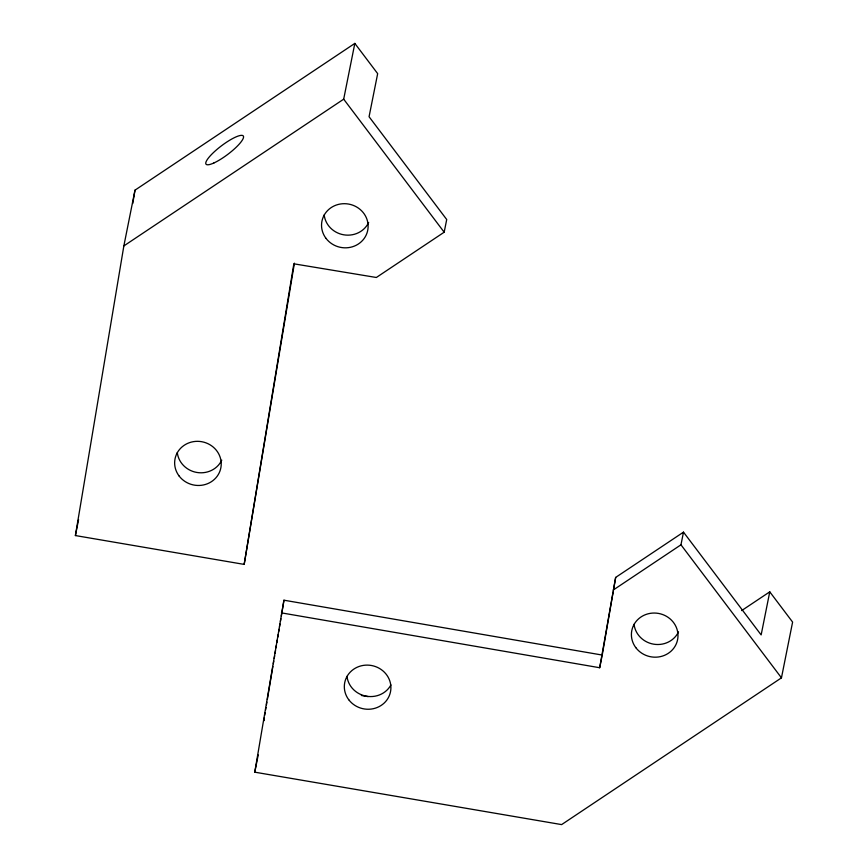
<?xml version="1.0" encoding="UTF-8"?>
<svg xmlns="http://www.w3.org/2000/svg" width="868" height="868" viewBox="0 0 868 868"><rect width="100%" height="100%" fill="white"/><g stroke="black" fill="none" stroke-linecap="round" stroke-linejoin="round"><path stroke-width="1.3" d="M244.168 564.395L293.861 263.818L376.343 277.489L444.177 232.201L446.716 219.528L369.063 116.735L377.667 73.639L354.828 43.4L134.996 190.157L123.853 245.926L75.397 535.556L244.168 564.395L294.415 263.167M132.761 203.503L134.996 190.157M741.663 610.595L769.764 591.835L792.603 622.074L781.46 677.843L561.629 824.6L254.769 772.173L283.955 600.2L602.229 655.058L613.155 591.9M263.807 720.646L264.241 717.999M264.686 715.351L265.131 712.704M265.575 710.057L266.02 707.409M266.465 704.762L266.899 702.114M267.344 699.467L272.877 666.374M273.322 663.727L273.767 661.08M274.212 658.432L274.657 655.785M275.091 653.137L275.536 650.49M275.981 647.843L276.425 645.195M276.87 642.548L277.315 639.9M277.749 637.253L278.194 634.606M278.639 631.958L279.084 629.311M279.529 626.663L279.963 624.016M280.407 621.369L280.852 618.721M281.297 616.074L283.955 600.2M281.416 612.873L599.69 667.731L615.662 577.415L683.496 532.138L761.149 634.931L769.764 591.835M613.611 589.264L615.662 577.415M75.397 535.556L78.576 519.628M123.853 245.926L343.685 99.169L354.828 43.4M263.883 720.679L264.404 718.064M254.769 772.173L258.219 754.91M599.69 667.731L601.969 656.327M613.134 590.099L680.968 544.811L683.496 532.138M361.392 695.474L368.075 696.613M680.968 544.811L781.46 677.843M343.685 99.169L444.177 232.201M368.65 222.501A23.349 22.026 11.3 0 1 343.728 234.805A23.349 22.026 11.3 0 1 324.187 214.906M221.763 460.149A23.349 22.026 11.3 0 1 196.841 472.452A23.349 22.026 11.3 0 1 177.3 452.553M390.925 684.95A23.349 22.026 11.3 0 1 365.927 696.114A23.349 22.026 11.3 0 1 346.983 676.335M678.516 631.861A23.349 22.026 11.3 0 1 653.593 644.164A23.349 22.026 11.3 0 1 634.063 624.266M325.988 238.342A23.349 22.026 11.3 0 0 366.122 235.174A23.349 22.026 11.3 0 0 342.383 203.763A23.349 22.026 11.3 0 0 325.988 238.342M179.09 475.979A23.349 22.026 11.3 0 0 219.224 472.821A23.349 22.026 11.3 0 0 195.495 441.4A23.349 22.026 11.3 0 0 179.09 475.979M213.919 162.956A23.349 5.317 -37.1 0 0 243.496 137.502A23.349 5.317 -37.1 0 0 216.544 149.784A23.349 5.317 -37.1 0 0 213.919 162.956M635.853 647.691A23.349 22.026 11.3 0 0 675.988 644.533A23.349 22.026 11.3 0 0 652.248 613.112A23.349 22.026 11.3 0 0 635.853 647.691M348.773 699.76A23.349 22.026 11.3 0 0 388.907 696.603A23.349 22.026 11.3 0 0 365.178 665.181A23.349 22.026 11.3 0 0 348.773 699.76"/></g></svg>
